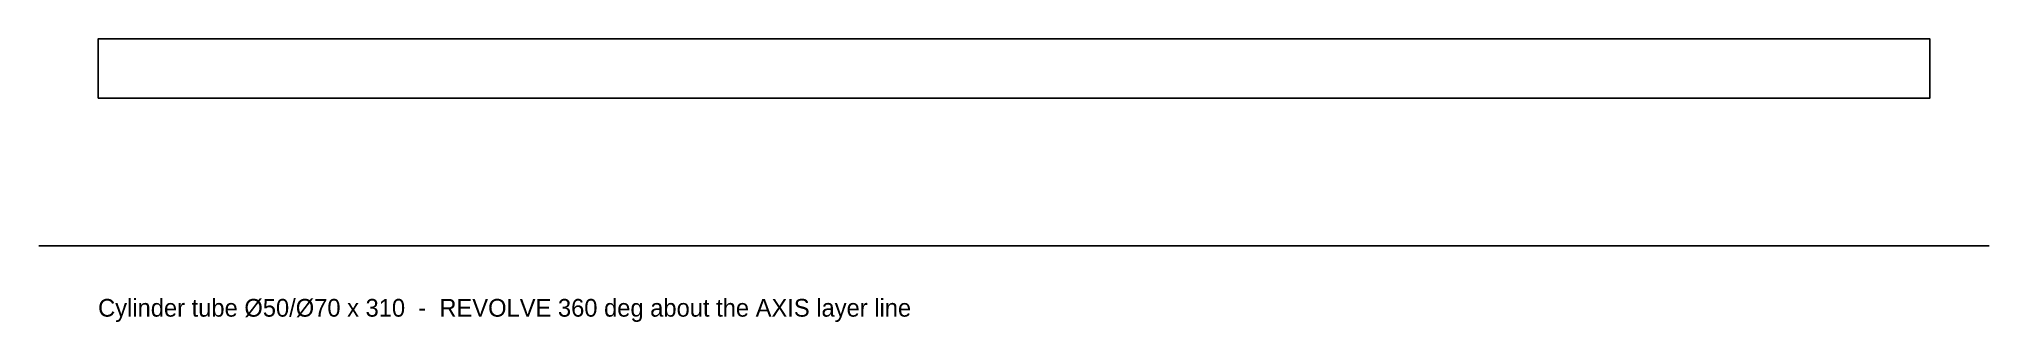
# Model space of a CAD drawing. Header units: metres. Extents: x -10 to 320, y -13 to 35.
import ezdxf

# ---------------------------------------------------------------- set-up
doc = ezdxf.new("R2010")
doc.units = ezdxf.units.M
for name, color, linetype in [('AXIS', 5, 'Continuous'), ('NOTE', 8, 'Continuous'), ('OUTLINE', 7, 'Continuous')]:
    doc.layers.add(name, color=color, linetype=linetype)

msp = doc.modelspace()

# ---------------------------------------------------------------- linework, layer by layer
at = {"layer": 'AXIS'}
msp.add_line((-10, 0), (320, 0), dxfattribs=at)
at = {"layer": 'OUTLINE'}
msp.add_lwpolyline([(0, 25), (310, 25), (310, 35), (0, 35)], close=True, dxfattribs=at)

# ---------------------------------------------------------------- texts
at = {"layer": 'NOTE'}
msp.add_text('Cylinder tube Ø50/Ø70 x 310  -  REVOLVE 360 deg about the AXIS layer line', height=3, dxfattribs=at).set_placement((0, -12))

doc.saveas('drawing.dxf')
